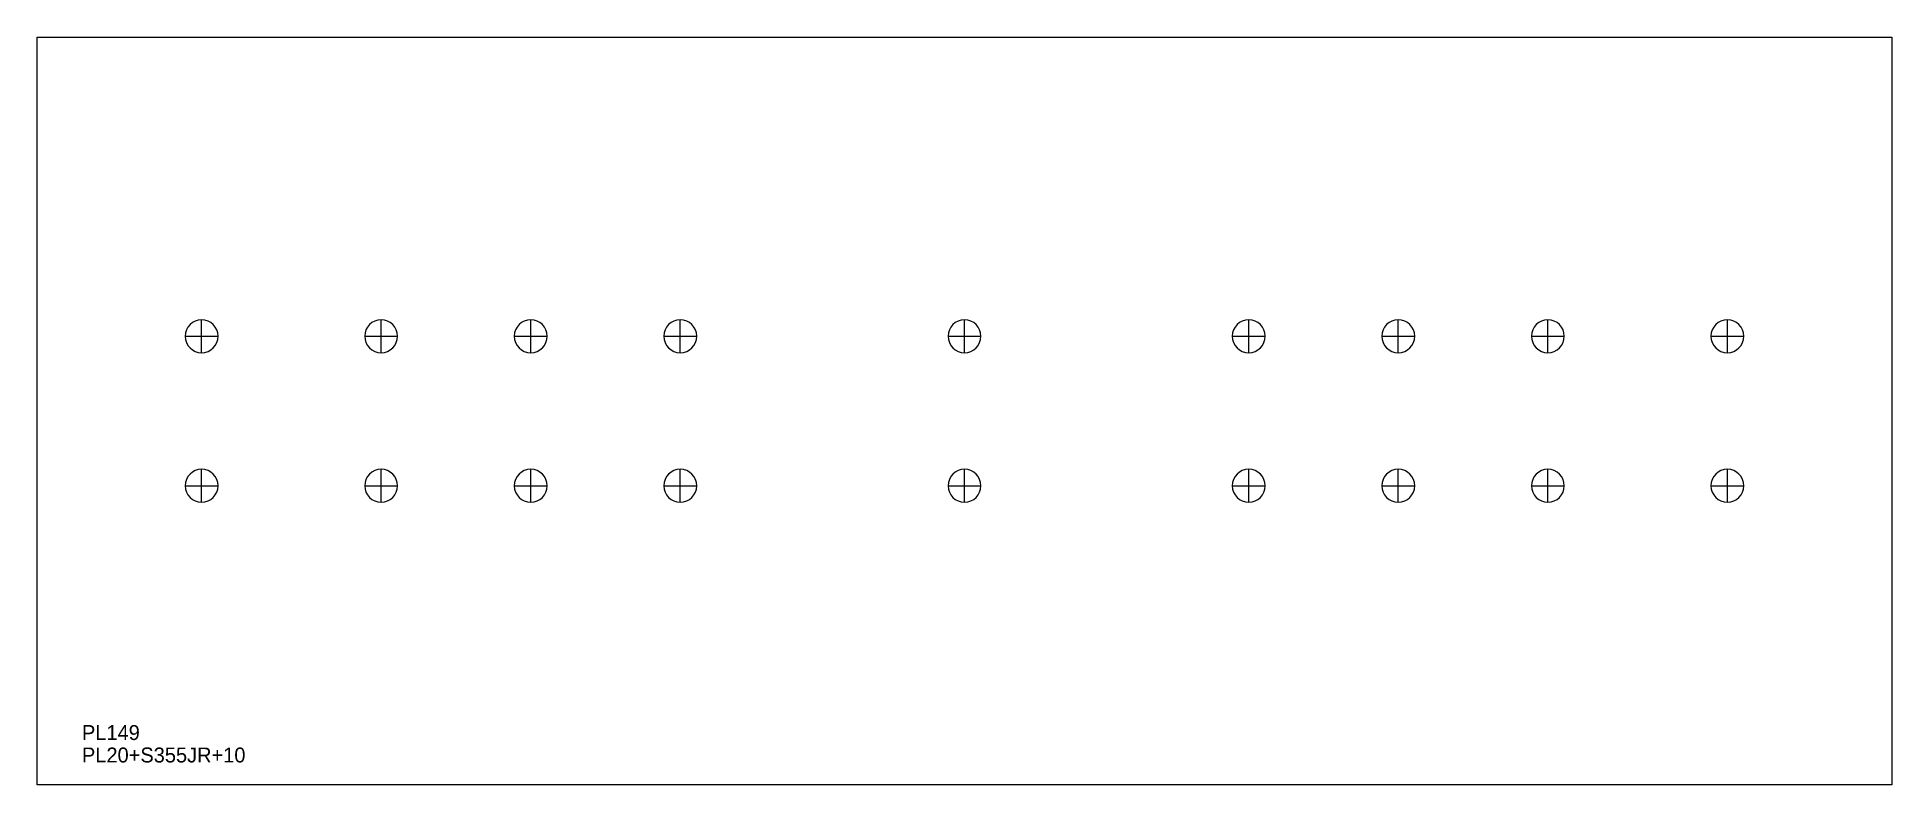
# Model space of a CAD drawing. Extents: x 0 to 1240, y 0 to 500.
import ezdxf

# ---------------------------------------------------------------- set-up
doc = ezdxf.new("R2010")
doc.units = 0
for name, color, linetype in [('22', 7, 'CONTINUOUS'), ('CUT', 7, 'CONTINUOUS'), ('SCRIBE', 3, 'CONTINUOUS'), ('TEXT', 7, 'CONTINUOUS')]:
    doc.layers.add(name, color=color, linetype=linetype)

msp = doc.modelspace()

# ---------------------------------------------------------------- linework, layer by layer
at = {"layer": '22', "color": 7, "linetype": 'CONTINUOUS'}
for p, q in [((110, 289), (110, 311)), ((230, 289), (230, 311)), ((330, 289), (330, 311)), ((430, 289), (430, 311)), ((620, 289), (620, 311)), ((810, 289), (810, 311)), ((910, 289), (910, 311)), ((1010, 289), (1010, 311)), ((1130, 289), (1130, 311)), ((99, 300), (121, 300)), ((219, 300), (241, 300)), ((319, 300), (341, 300)), ((419, 300), (441, 300)), ((609, 300), (631, 300)), ((799, 300), (821, 300)), ((899, 300), (921, 300)), ((999, 300), (1021, 300)), ((1119, 300), (1141, 300)), ((110, 189), (110, 211)), ((230, 189), (230, 211)), ((330, 189), (330, 211)), ((430, 189), (430, 211)), ((620, 189), (620, 211)), ((810, 189), (810, 211)), ((910, 189), (910, 211)), ((1010, 189), (1010, 211)), ((1130, 189), (1130, 211)), ((99, 200), (121, 200)), ((219, 200), (241, 200)), ((319, 200), (341, 200)), ((419, 200), (441, 200)), ((609, 200), (631, 200)), ((799, 200), (821, 200)), ((899, 200), (921, 200)), ((999, 200), (1021, 200)), ((1119, 200), (1141, 200))]:
    msp.add_line(p, q, dxfattribs=at)
for points in [[(110, 311, 1), (110, 289, 1)], [(230, 311, 1), (230, 289, 1)], [(330, 311, 1), (330, 289, 1)], [(430, 311, 1), (430, 289, 1)], [(620, 311, 1), (620, 289, 1)], [(810, 311, 1), (810, 289, 1)], [(910, 311, 1), (910, 289, 1)], [(1010, 311, 1), (1010, 289, 1)], [(1130, 311, 1), (1130, 289, 1)], [(110, 211, 1), (110, 189, 1)], [(230, 211, 1), (230, 189, 1)], [(330, 211, 1), (330, 189, 1)], [(430, 211, 1), (430, 189, 1)], [(620, 211, 1), (620, 189, 1)], [(810, 211, 1), (810, 189, 1)], [(910, 211, 1), (910, 189, 1)], [(1010, 211, 1), (1010, 189, 1)], [(1130, 211, 1), (1130, 189, 1)]]:
    msp.add_lwpolyline(points, format="xyb", close=True, dxfattribs=at)
at = {"layer": 'CUT', "color": 7, "linetype": 'CONTINUOUS'}
msp.add_lwpolyline([(0, 0), (0, 500), (1240, 500), (1240, 0)], close=True, dxfattribs=at)

# ---------------------------------------------------------------- texts
at = {"layer": 'SCRIBE', "color": 3}
msp.add_text('PL149', height=10, dxfattribs=at).set_placement((30, 30))
at = {"layer": 'TEXT', "color": 7}
msp.add_text('PL20+S355JR+10', height=10, dxfattribs=at).set_placement((30, 15))

doc.saveas('drawing.dxf')
